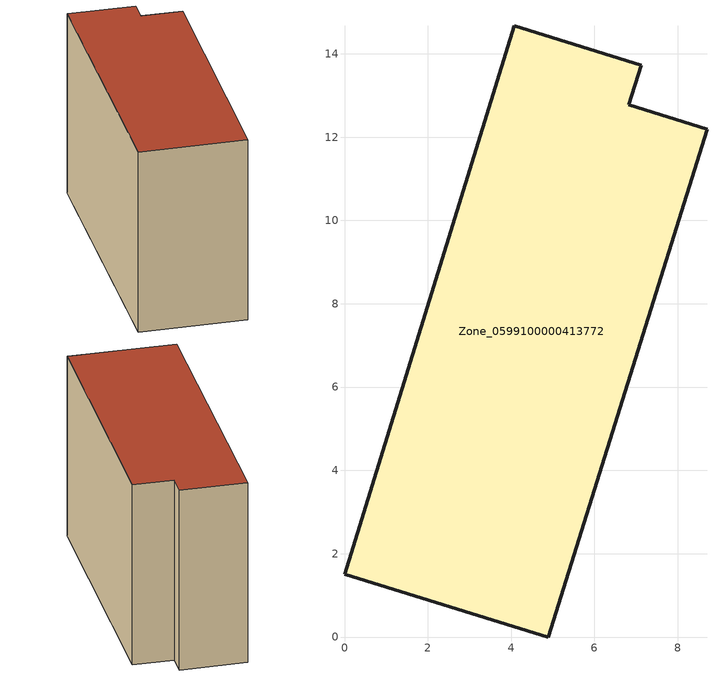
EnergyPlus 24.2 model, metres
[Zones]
Zone_0599100000413772
 floor ground (C_G): 0,1.51 4.07,14.67 7.12,13.72 6.82,12.78 8.7,12.19 4.89,0 z0
 wall outside (C_F): 8.7,12.19 6.82,12.78 7.12,13.72 4.07,14.67 0,1.51 4.89,0 8.7,12.19 z0:9.24
 roof outside (C_R): 0,1.51 4.89,0 8.7,12.19 6.82,12.78 7.12,13.72 4.07,14.67 z9.24
[BUILDING]
Pand.0599100000413772: North Axis=0; Terrain=City; Loads Convergence Tolerance Value=0.04; Temperature Convergence Tolerance Value=0.4; Solar Distribution=FullExterior; Maximum Number of Warmup Days=25; Minimum Number of Warmup Days=1
[Site:Location]
Rotterdam.The.Hague.AP_ZH_NLD Design_Conditions: Latitude=51.96; Longitude=4.45; Time Zone=1; Elevation=-4.5
[SITE:GROUNDTEMPERATURE:BUILDINGSURFACE]
18, 18, 18, 18, 18, 18, 18, 18, 18, 18, 18, 18
[MATERIAL] Thermal Absorptance=0.9; Solar Absorptance=0.7; Visible Absorptance=0.7
Name | Roughness | Thickness | Conductivity | Density | Specific Heat
G.TI.2006-2014 | MediumSmooth | 0.15 | 0.06 | 540 | 1210
F.TI.2006-2014 | Rough | 0.3 | 0.12 | 1920 | 840
R.TI.2006-2014 | MediumRough | 0.2 | 0.08 | 1500 | 1000
[CONSTRUCTION]
C_G: G.TI.2006-2014
C_F: F.TI.2006-2014
C_R: R.TI.2006-2014
[ZONE]
Zone_0599100000413772: Type=1; Multiplier=1; Ceiling Height=Autocalculate; Volume=Autocalculate; Floor Area=autocalculate; Part of Total Floor Area=Yes
[ZONEINFILTRATION:DESIGNFLOWRATE]
Infil_Zone_0599100000413772: Zone or ZoneList or Space or SpaceList=Zone_0599100000413772; Schedule=AlwaysOn; Design Flow Rate Calculation Method=Flow/Area; Flow Rate per Floor Area=0.0015; Constant Term Coefficient=1; Temperature Term Coefficient=0; Velocity Term Coefficient=0; Velocity Squared Term Coefficient=0
[HVACTEMPLATE:ZONE:IDEALLOADSAIRSYSTEM]
Zone_0599100000413772: Maximum Heating Supply Air Temperature=50; Minimum Cooling Supply Air Temperature=13; Maximum Heating Supply Air Humidity Ratio=0.0156; Minimum Cooling Supply Air Humidity Ratio=0.0077; Heating Limit=NoLimit; Cooling Limit=NoLimit; Dehumidification Control Type=ConstantSensibleHeatRatio; Cooling Sensible Heat Ratio=0.7; Dehumidification Setpoint=60; Humidification Control Type=None; Humidification Setpoint=30; Outdoor Air Method=None; Outdoor Air Flow Rate per Person=0.00944; Outdoor Air Flow Rate per Zone Floor Area=0; Outdoor Air Flow Rate per Zone=0; Demand Controlled Ventilation Type=None; Outdoor Air Economizer Type=NoEconomizer; Heat Recovery Type=None; Sensible Heat Recovery Effectiveness=0.7; Latent Heat Recovery Effectiveness=0.65
[ZONECONTROL:THERMOSTAT]
ThermostatControl_Zone_0599100000413772: Zone or ZoneList=Zone_0599100000413772; Control Type Schedule=DualSetpointControlType; Control 1=Thermostat_Zone_0599100000413772; Temperature Difference Between Cutout And Setpoint=0
[THERMOSTATSETPOINT:DUALSETPOINT]
Thermostat_Zone_0599100000413772: Heating Setpoint Temperature Schedule=HeatingSetpoint_Zone_0599100000413772; Cooling Setpoint Temperature Schedule=CoolingSetpoint_Zone_0599100000413772
[SCHEDULE:COMPACT]
HeatingSetpoint_Zone_0599100000413772: Through: 12/31, For: AllDays, Until: 24:00, 21
CoolingSetpoint_Zone_0599100000413772: Through: 12/31, For: AllDays, Until: 24:00, 24
DualSetpointControlType: Through: 12/31, For: AllDays, Until: 24:00, 4
AlwaysOn: Through: 12/31, For: AllDays, Until: 24:00, 1
